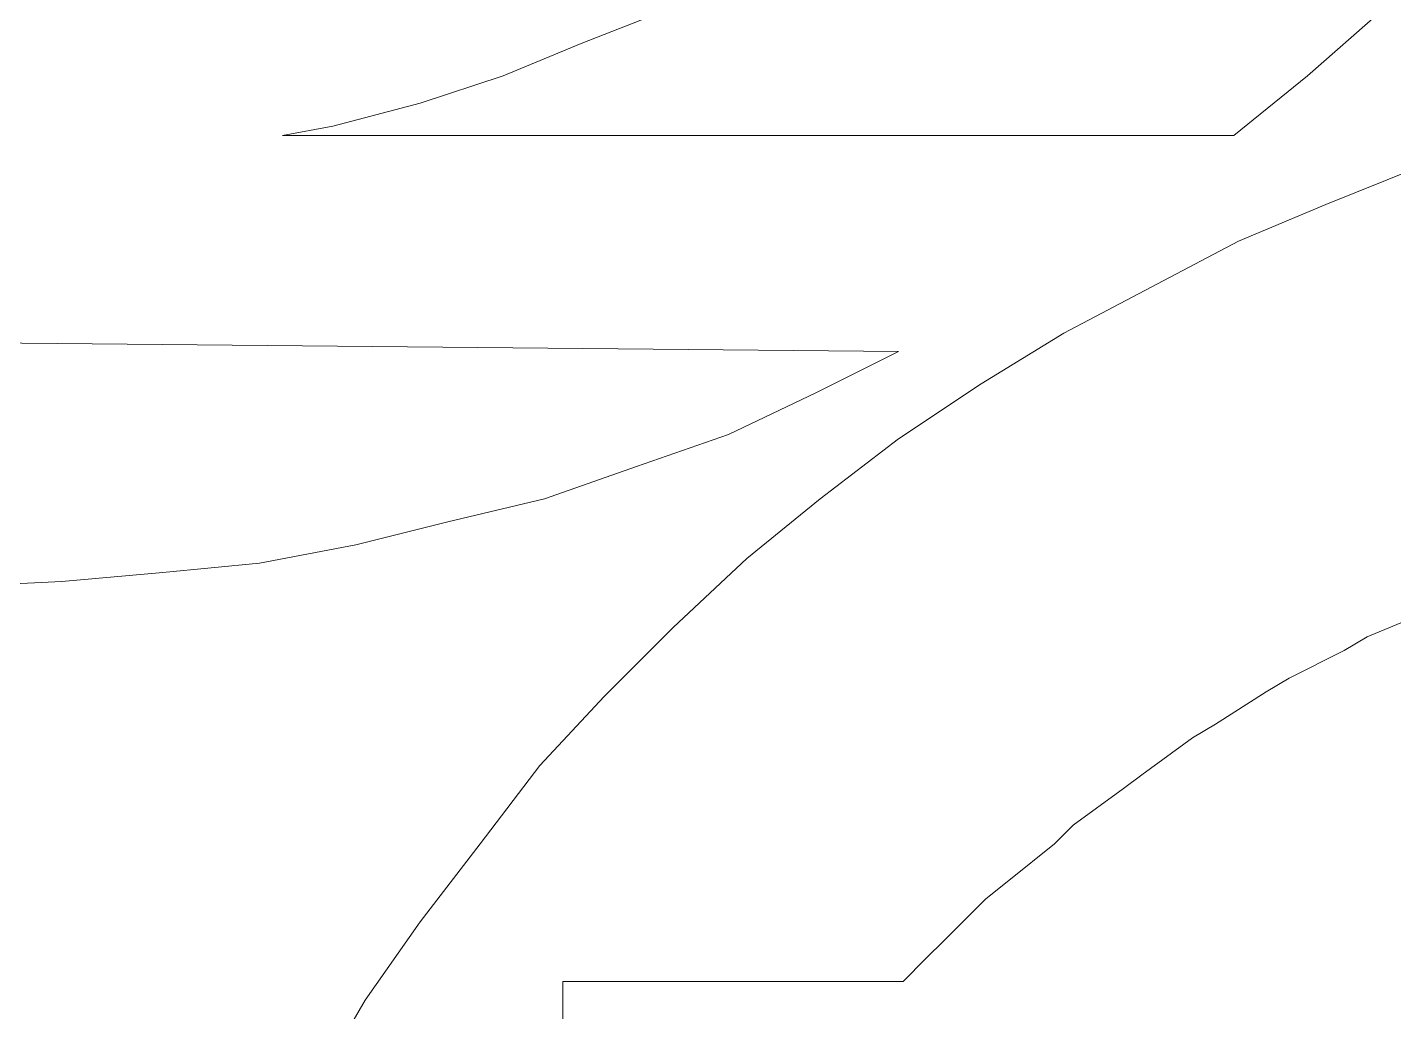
# Model space of a CAD drawing. Header units: centimetres. Extents: x -10.4 to 10.4, y -10.8 to 7.6.
# Drawn here: x 0.077 to 1.759, y -6.848 to -5.637 of the extents above; entities that cross this region are included whole.
import ezdxf
from ezdxf.lldxf.tags import DXFTag

# ---------------------------------------------------------------- set-up
doc = ezdxf.new("R2010")
doc.units = ezdxf.units.CM
doc.header["$MEASUREMENT"] = 0
doc.layers.add('layer 1', color=7, linetype='Continuous')
tags = doc.linetypes.add('New Line1251', pattern=[0.2, 0.1, -0.1]).pattern_tags.tags
tags[6:7] = [DXFTag(74, 4), DXFTag(75, 0), DXFTag(340, '0'), DXFTag(46, 1.0), DXFTag(50, 0.0), DXFTag(44, 0.0), DXFTag(45, 0.0)]
tags[4:5] = [DXFTag(74, 4), DXFTag(75, 0), DXFTag(340, '0'), DXFTag(46, 1.0), DXFTag(50, 0.0), DXFTag(44, 0.0), DXFTag(45, 0.0)]
tags = doc.linetypes.add('New Line1252', pattern=[0.2, 0.1, -0.1]).pattern_tags.tags
tags[6:7] = [DXFTag(74, 4), DXFTag(75, 0), DXFTag(340, '0'), DXFTag(46, 1.0), DXFTag(50, 0.0), DXFTag(44, 0.0), DXFTag(45, 0.0)]
tags[4:5] = [DXFTag(74, 4), DXFTag(75, 0), DXFTag(340, '0'), DXFTag(46, 1.0), DXFTag(50, 0.0), DXFTag(44, 0.0), DXFTag(45, 0.0)]
tags = doc.linetypes.add('New Line1253', pattern=[0.2, 0.1, -0.1]).pattern_tags.tags
tags[6:7] = [DXFTag(74, 4), DXFTag(75, 0), DXFTag(340, '0'), DXFTag(46, 1.0), DXFTag(50, 0.0), DXFTag(44, 0.0), DXFTag(45, 0.0)]
tags[4:5] = [DXFTag(74, 4), DXFTag(75, 0), DXFTag(340, '0'), DXFTag(46, 1.0), DXFTag(50, 0.0), DXFTag(44, 0.0), DXFTag(45, 0.0)]
tags = doc.linetypes.add('New Line1254', pattern=[0.2, 0.1, -0.1]).pattern_tags.tags
tags[6:7] = [DXFTag(74, 4), DXFTag(75, 0), DXFTag(340, '0'), DXFTag(46, 1.0), DXFTag(50, 0.0), DXFTag(44, 0.0), DXFTag(45, 0.0)]
tags[4:5] = [DXFTag(74, 4), DXFTag(75, 0), DXFTag(340, '0'), DXFTag(46, 1.0), DXFTag(50, 0.0), DXFTag(44, 0.0), DXFTag(45, 0.0)]
tags = doc.linetypes.add('New Line1255', pattern=[0.2, 0.1, -0.1]).pattern_tags.tags
tags[6:7] = [DXFTag(74, 4), DXFTag(75, 0), DXFTag(340, '0'), DXFTag(46, 1.0), DXFTag(50, 0.0), DXFTag(44, 0.0), DXFTag(45, 0.0)]
tags[4:5] = [DXFTag(74, 4), DXFTag(75, 0), DXFTag(340, '0'), DXFTag(46, 1.0), DXFTag(50, 0.0), DXFTag(44, 0.0), DXFTag(45, 0.0)]
tags = doc.linetypes.add('New Line1256', pattern=[0.2, 0.1, -0.1]).pattern_tags.tags
tags[6:7] = [DXFTag(74, 4), DXFTag(75, 0), DXFTag(340, '0'), DXFTag(46, 1.0), DXFTag(50, 0.0), DXFTag(44, 0.0), DXFTag(45, 0.0)]
tags[4:5] = [DXFTag(74, 4), DXFTag(75, 0), DXFTag(340, '0'), DXFTag(46, 1.0), DXFTag(50, 0.0), DXFTag(44, 0.0), DXFTag(45, 0.0)]
tags = doc.linetypes.add('New Line1257', pattern=[0.2, 0.1, -0.1]).pattern_tags.tags
tags[6:7] = [DXFTag(74, 4), DXFTag(75, 0), DXFTag(340, '0'), DXFTag(46, 1.0), DXFTag(50, 0.0), DXFTag(44, 0.0), DXFTag(45, 0.0)]
tags[4:5] = [DXFTag(74, 4), DXFTag(75, 0), DXFTag(340, '0'), DXFTag(46, 1.0), DXFTag(50, 0.0), DXFTag(44, 0.0), DXFTag(45, 0.0)]
tags = doc.linetypes.add('New Line1258', pattern=[0.2, 0.1, -0.1]).pattern_tags.tags
tags[6:7] = [DXFTag(74, 4), DXFTag(75, 0), DXFTag(340, '0'), DXFTag(46, 1.0), DXFTag(50, 0.0), DXFTag(44, 0.0), DXFTag(45, 0.0)]
tags[4:5] = [DXFTag(74, 4), DXFTag(75, 0), DXFTag(340, '0'), DXFTag(46, 1.0), DXFTag(50, 0.0), DXFTag(44, 0.0), DXFTag(45, 0.0)]
tags = doc.linetypes.add('New Line1259', pattern=[0.2, 0.1, -0.1]).pattern_tags.tags
tags[6:7] = [DXFTag(74, 4), DXFTag(75, 0), DXFTag(340, '0'), DXFTag(46, 1.0), DXFTag(50, 0.0), DXFTag(44, 0.0), DXFTag(45, 0.0)]
tags[4:5] = [DXFTag(74, 4), DXFTag(75, 0), DXFTag(340, '0'), DXFTag(46, 1.0), DXFTag(50, 0.0), DXFTag(44, 0.0), DXFTag(45, 0.0)]
tags = doc.linetypes.add('New Line1260', pattern=[0.2, 0.1, -0.1]).pattern_tags.tags
tags[6:7] = [DXFTag(74, 4), DXFTag(75, 0), DXFTag(340, '0'), DXFTag(46, 1.0), DXFTag(50, 0.0), DXFTag(44, 0.0), DXFTag(45, 0.0)]
tags[4:5] = [DXFTag(74, 4), DXFTag(75, 0), DXFTag(340, '0'), DXFTag(46, 1.0), DXFTag(50, 0.0), DXFTag(44, 0.0), DXFTag(45, 0.0)]
tags = doc.linetypes.add('New Line1261', pattern=[0.2, 0.1, -0.1]).pattern_tags.tags
tags[6:7] = [DXFTag(74, 4), DXFTag(75, 0), DXFTag(340, '0'), DXFTag(46, 1.0), DXFTag(50, 0.0), DXFTag(44, 0.0), DXFTag(45, 0.0)]
tags[4:5] = [DXFTag(74, 4), DXFTag(75, 0), DXFTag(340, '0'), DXFTag(46, 1.0), DXFTag(50, 0.0), DXFTag(44, 0.0), DXFTag(45, 0.0)]
tags = doc.linetypes.add('New Line1262', pattern=[0.2, 0.1, -0.1]).pattern_tags.tags
tags[6:7] = [DXFTag(74, 4), DXFTag(75, 0), DXFTag(340, '0'), DXFTag(46, 1.0), DXFTag(50, 0.0), DXFTag(44, 0.0), DXFTag(45, 0.0)]
tags[4:5] = [DXFTag(74, 4), DXFTag(75, 0), DXFTag(340, '0'), DXFTag(46, 1.0), DXFTag(50, 0.0), DXFTag(44, 0.0), DXFTag(45, 0.0)]
tags = doc.linetypes.add('New Line1263', pattern=[0.2, 0.1, -0.1]).pattern_tags.tags
tags[6:7] = [DXFTag(74, 4), DXFTag(75, 0), DXFTag(340, '0'), DXFTag(46, 1.0), DXFTag(50, 0.0), DXFTag(44, 0.0), DXFTag(45, 0.0)]
tags[4:5] = [DXFTag(74, 4), DXFTag(75, 0), DXFTag(340, '0'), DXFTag(46, 1.0), DXFTag(50, 0.0), DXFTag(44, 0.0), DXFTag(45, 0.0)]
tags = doc.linetypes.add('New Line1264', pattern=[0.2, 0.1, -0.1]).pattern_tags.tags
tags[6:7] = [DXFTag(74, 4), DXFTag(75, 0), DXFTag(340, '0'), DXFTag(46, 1.0), DXFTag(50, 0.0), DXFTag(44, 0.0), DXFTag(45, 0.0)]
tags[4:5] = [DXFTag(74, 4), DXFTag(75, 0), DXFTag(340, '0'), DXFTag(46, 1.0), DXFTag(50, 0.0), DXFTag(44, 0.0), DXFTag(45, 0.0)]
tags = doc.linetypes.add('New Line1265', pattern=[0.2, 0.1, -0.1]).pattern_tags.tags
tags[6:7] = [DXFTag(74, 4), DXFTag(75, 0), DXFTag(340, '0'), DXFTag(46, 1.0), DXFTag(50, 0.0), DXFTag(44, 0.0), DXFTag(45, 0.0)]
tags[4:5] = [DXFTag(74, 4), DXFTag(75, 0), DXFTag(340, '0'), DXFTag(46, 1.0), DXFTag(50, 0.0), DXFTag(44, 0.0), DXFTag(45, 0.0)]
tags = doc.linetypes.add('New Line1266', pattern=[0.2, 0.1, -0.1]).pattern_tags.tags
tags[6:7] = [DXFTag(74, 4), DXFTag(75, 0), DXFTag(340, '0'), DXFTag(46, 1.0), DXFTag(50, 0.0), DXFTag(44, 0.0), DXFTag(45, 0.0)]
tags[4:5] = [DXFTag(74, 4), DXFTag(75, 0), DXFTag(340, '0'), DXFTag(46, 1.0), DXFTag(50, 0.0), DXFTag(44, 0.0), DXFTag(45, 0.0)]
tags = doc.linetypes.add('New Line1267', pattern=[0.2, 0.1, -0.1]).pattern_tags.tags
tags[6:7] = [DXFTag(74, 4), DXFTag(75, 0), DXFTag(340, '0'), DXFTag(46, 1.0), DXFTag(50, 0.0), DXFTag(44, 0.0), DXFTag(45, 0.0)]
tags[4:5] = [DXFTag(74, 4), DXFTag(75, 0), DXFTag(340, '0'), DXFTag(46, 1.0), DXFTag(50, 0.0), DXFTag(44, 0.0), DXFTag(45, 0.0)]
tags = doc.linetypes.add('New Line1304', pattern=[0.2, 0.1, -0.1]).pattern_tags.tags
tags[6:7] = [DXFTag(74, 4), DXFTag(75, 0), DXFTag(340, '0'), DXFTag(46, 1.0), DXFTag(50, 0.0), DXFTag(44, 0.0), DXFTag(45, 0.0)]
tags[4:5] = [DXFTag(74, 4), DXFTag(75, 0), DXFTag(340, '0'), DXFTag(46, 1.0), DXFTag(50, 0.0), DXFTag(44, 0.0), DXFTag(45, 0.0)]
tags = doc.linetypes.add('New Line1305', pattern=[0.2, 0.1, -0.1]).pattern_tags.tags
tags[6:7] = [DXFTag(74, 4), DXFTag(75, 0), DXFTag(340, '0'), DXFTag(46, 1.0), DXFTag(50, 0.0), DXFTag(44, 0.0), DXFTag(45, 0.0)]
tags[4:5] = [DXFTag(74, 4), DXFTag(75, 0), DXFTag(340, '0'), DXFTag(46, 1.0), DXFTag(50, 0.0), DXFTag(44, 0.0), DXFTag(45, 0.0)]
tags = doc.linetypes.add('New Line1306', pattern=[0.2, 0.1, -0.1]).pattern_tags.tags
tags[6:7] = [DXFTag(74, 4), DXFTag(75, 0), DXFTag(340, '0'), DXFTag(46, 1.0), DXFTag(50, 0.0), DXFTag(44, 0.0), DXFTag(45, 0.0)]
tags[4:5] = [DXFTag(74, 4), DXFTag(75, 0), DXFTag(340, '0'), DXFTag(46, 1.0), DXFTag(50, 0.0), DXFTag(44, 0.0), DXFTag(45, 0.0)]
tags = doc.linetypes.add('New Line1307', pattern=[0.2, 0.1, -0.1]).pattern_tags.tags
tags[6:7] = [DXFTag(74, 4), DXFTag(75, 0), DXFTag(340, '0'), DXFTag(46, 1.0), DXFTag(50, 0.0), DXFTag(44, 0.0), DXFTag(45, 0.0)]
tags[4:5] = [DXFTag(74, 4), DXFTag(75, 0), DXFTag(340, '0'), DXFTag(46, 1.0), DXFTag(50, 0.0), DXFTag(44, 0.0), DXFTag(45, 0.0)]
tags = doc.linetypes.add('New Line1308', pattern=[0.2, 0.1, -0.1]).pattern_tags.tags
tags[6:7] = [DXFTag(74, 4), DXFTag(75, 0), DXFTag(340, '0'), DXFTag(46, 1.0), DXFTag(50, 0.0), DXFTag(44, 0.0), DXFTag(45, 0.0)]
tags[4:5] = [DXFTag(74, 4), DXFTag(75, 0), DXFTag(340, '0'), DXFTag(46, 1.0), DXFTag(50, 0.0), DXFTag(44, 0.0), DXFTag(45, 0.0)]
tags = doc.linetypes.add('New Line1309', pattern=[0.2, 0.1, -0.1]).pattern_tags.tags
tags[6:7] = [DXFTag(74, 4), DXFTag(75, 0), DXFTag(340, '0'), DXFTag(46, 1.0), DXFTag(50, 0.0), DXFTag(44, 0.0), DXFTag(45, 0.0)]
tags[4:5] = [DXFTag(74, 4), DXFTag(75, 0), DXFTag(340, '0'), DXFTag(46, 1.0), DXFTag(50, 0.0), DXFTag(44, 0.0), DXFTag(45, 0.0)]
tags = doc.linetypes.add('New Line1310', pattern=[0.2, 0.1, -0.1]).pattern_tags.tags
tags[6:7] = [DXFTag(74, 4), DXFTag(75, 0), DXFTag(340, '0'), DXFTag(46, 1.0), DXFTag(50, 0.0), DXFTag(44, 0.0), DXFTag(45, 0.0)]
tags[4:5] = [DXFTag(74, 4), DXFTag(75, 0), DXFTag(340, '0'), DXFTag(46, 1.0), DXFTag(50, 0.0), DXFTag(44, 0.0), DXFTag(45, 0.0)]
tags = doc.linetypes.add('New Line1311', pattern=[0.2, 0.1, -0.1]).pattern_tags.tags
tags[6:7] = [DXFTag(74, 4), DXFTag(75, 0), DXFTag(340, '0'), DXFTag(46, 1.0), DXFTag(50, 0.0), DXFTag(44, 0.0), DXFTag(45, 0.0)]
tags[4:5] = [DXFTag(74, 4), DXFTag(75, 0), DXFTag(340, '0'), DXFTag(46, 1.0), DXFTag(50, 0.0), DXFTag(44, 0.0), DXFTag(45, 0.0)]
tags = doc.linetypes.add('New Line1312', pattern=[0.2, 0.1, -0.1]).pattern_tags.tags
tags[6:7] = [DXFTag(74, 4), DXFTag(75, 0), DXFTag(340, '0'), DXFTag(46, 1.0), DXFTag(50, 0.0), DXFTag(44, 0.0), DXFTag(45, 0.0)]
tags[4:5] = [DXFTag(74, 4), DXFTag(75, 0), DXFTag(340, '0'), DXFTag(46, 1.0), DXFTag(50, 0.0), DXFTag(44, 0.0), DXFTag(45, 0.0)]
tags = doc.linetypes.add('New Line1313', pattern=[0.2, 0.1, -0.1]).pattern_tags.tags
tags[6:7] = [DXFTag(74, 4), DXFTag(75, 0), DXFTag(340, '0'), DXFTag(46, 1.0), DXFTag(50, 0.0), DXFTag(44, 0.0), DXFTag(45, 0.0)]
tags[4:5] = [DXFTag(74, 4), DXFTag(75, 0), DXFTag(340, '0'), DXFTag(46, 1.0), DXFTag(50, 0.0), DXFTag(44, 0.0), DXFTag(45, 0.0)]
tags = doc.linetypes.add('New Line1314', pattern=[0.2, 0.1, -0.1]).pattern_tags.tags
tags[6:7] = [DXFTag(74, 4), DXFTag(75, 0), DXFTag(340, '0'), DXFTag(46, 1.0), DXFTag(50, 0.0), DXFTag(44, 0.0), DXFTag(45, 0.0)]
tags[4:5] = [DXFTag(74, 4), DXFTag(75, 0), DXFTag(340, '0'), DXFTag(46, 1.0), DXFTag(50, 0.0), DXFTag(44, 0.0), DXFTag(45, 0.0)]
tags = doc.linetypes.add('New Line1315', pattern=[0.2, 0.1, -0.1]).pattern_tags.tags
tags[6:7] = [DXFTag(74, 4), DXFTag(75, 0), DXFTag(340, '0'), DXFTag(46, 1.0), DXFTag(50, 0.0), DXFTag(44, 0.0), DXFTag(45, 0.0)]
tags[4:5] = [DXFTag(74, 4), DXFTag(75, 0), DXFTag(340, '0'), DXFTag(46, 1.0), DXFTag(50, 0.0), DXFTag(44, 0.0), DXFTag(45, 0.0)]
tags = doc.linetypes.add('New Line1316', pattern=[0.2, 0.1, -0.1]).pattern_tags.tags
tags[6:7] = [DXFTag(74, 4), DXFTag(75, 0), DXFTag(340, '0'), DXFTag(46, 1.0), DXFTag(50, 0.0), DXFTag(44, 0.0), DXFTag(45, 0.0)]
tags[4:5] = [DXFTag(74, 4), DXFTag(75, 0), DXFTag(340, '0'), DXFTag(46, 1.0), DXFTag(50, 0.0), DXFTag(44, 0.0), DXFTag(45, 0.0)]
tags = doc.linetypes.add('New Line1317', pattern=[0.2, 0.1, -0.1]).pattern_tags.tags
tags[6:7] = [DXFTag(74, 4), DXFTag(75, 0), DXFTag(340, '0'), DXFTag(46, 1.0), DXFTag(50, 0.0), DXFTag(44, 0.0), DXFTag(45, 0.0)]
tags[4:5] = [DXFTag(74, 4), DXFTag(75, 0), DXFTag(340, '0'), DXFTag(46, 1.0), DXFTag(50, 0.0), DXFTag(44, 0.0), DXFTag(45, 0.0)]
tags = doc.linetypes.add('New Line1318', pattern=[0.2, 0.1, -0.1]).pattern_tags.tags
tags[6:7] = [DXFTag(74, 4), DXFTag(75, 0), DXFTag(340, '0'), DXFTag(46, 1.0), DXFTag(50, 0.0), DXFTag(44, 0.0), DXFTag(45, 0.0)]
tags[4:5] = [DXFTag(74, 4), DXFTag(75, 0), DXFTag(340, '0'), DXFTag(46, 1.0), DXFTag(50, 0.0), DXFTag(44, 0.0), DXFTag(45, 0.0)]
tags = doc.linetypes.add('New Line281', pattern=[0.2, 0.1, -0.1]).pattern_tags.tags
tags[6:7] = [DXFTag(74, 4), DXFTag(75, 0), DXFTag(340, '0'), DXFTag(46, 1.0), DXFTag(50, 0.0), DXFTag(44, 0.0), DXFTag(45, 0.0)]
tags[4:5] = [DXFTag(74, 4), DXFTag(75, 0), DXFTag(340, '0'), DXFTag(46, 1.0), DXFTag(50, 0.0), DXFTag(44, 0.0), DXFTag(45, 0.0)]
tags = doc.linetypes.add('New Line282', pattern=[0.2, 0.1, -0.1]).pattern_tags.tags
tags[6:7] = [DXFTag(74, 4), DXFTag(75, 0), DXFTag(340, '0'), DXFTag(46, 1.0), DXFTag(50, 0.0), DXFTag(44, 0.0), DXFTag(45, 0.0)]
tags[4:5] = [DXFTag(74, 4), DXFTag(75, 0), DXFTag(340, '0'), DXFTag(46, 1.0), DXFTag(50, 0.0), DXFTag(44, 0.0), DXFTag(45, 0.0)]
tags = doc.linetypes.add('New Line374', pattern=[0.2, 0.1, -0.1]).pattern_tags.tags
tags[6:7] = [DXFTag(74, 4), DXFTag(75, 0), DXFTag(340, '0'), DXFTag(46, 1.0), DXFTag(50, 0.0), DXFTag(44, 0.0), DXFTag(45, 0.0)]
tags[4:5] = [DXFTag(74, 4), DXFTag(75, 0), DXFTag(340, '0'), DXFTag(46, 1.0), DXFTag(50, 0.0), DXFTag(44, 0.0), DXFTag(45, 0.0)]
tags = doc.linetypes.add('New Line375', pattern=[0.2, 0.1, -0.1]).pattern_tags.tags
tags[6:7] = [DXFTag(74, 4), DXFTag(75, 0), DXFTag(340, '0'), DXFTag(46, 1.0), DXFTag(50, 0.0), DXFTag(44, 0.0), DXFTag(45, 0.0)]
tags[4:5] = [DXFTag(74, 4), DXFTag(75, 0), DXFTag(340, '0'), DXFTag(46, 1.0), DXFTag(50, 0.0), DXFTag(44, 0.0), DXFTag(45, 0.0)]
tags = doc.linetypes.add('New Line376', pattern=[0.2, 0.1, -0.1]).pattern_tags.tags
tags[6:7] = [DXFTag(74, 4), DXFTag(75, 0), DXFTag(340, '0'), DXFTag(46, 1.0), DXFTag(50, 0.0), DXFTag(44, 0.0), DXFTag(45, 0.0)]
tags[4:5] = [DXFTag(74, 4), DXFTag(75, 0), DXFTag(340, '0'), DXFTag(46, 1.0), DXFTag(50, 0.0), DXFTag(44, 0.0), DXFTag(45, 0.0)]
tags = doc.linetypes.add('New Line377', pattern=[0.2, 0.1, -0.1]).pattern_tags.tags
tags[6:7] = [DXFTag(74, 4), DXFTag(75, 0), DXFTag(340, '0'), DXFTag(46, 1.0), DXFTag(50, 0.0), DXFTag(44, 0.0), DXFTag(45, 0.0)]
tags[4:5] = [DXFTag(74, 4), DXFTag(75, 0), DXFTag(340, '0'), DXFTag(46, 1.0), DXFTag(50, 0.0), DXFTag(44, 0.0), DXFTag(45, 0.0)]
tags = doc.linetypes.add('New Line378', pattern=[0.2, 0.1, -0.1]).pattern_tags.tags
tags[6:7] = [DXFTag(74, 4), DXFTag(75, 0), DXFTag(340, '0'), DXFTag(46, 1.0), DXFTag(50, 0.0), DXFTag(44, 0.0), DXFTag(45, 0.0)]
tags[4:5] = [DXFTag(74, 4), DXFTag(75, 0), DXFTag(340, '0'), DXFTag(46, 1.0), DXFTag(50, 0.0), DXFTag(44, 0.0), DXFTag(45, 0.0)]
tags = doc.linetypes.add('New Line379', pattern=[0.2, 0.1, -0.1]).pattern_tags.tags
tags[6:7] = [DXFTag(74, 4), DXFTag(75, 0), DXFTag(340, '0'), DXFTag(46, 1.0), DXFTag(50, 0.0), DXFTag(44, 0.0), DXFTag(45, 0.0)]
tags[4:5] = [DXFTag(74, 4), DXFTag(75, 0), DXFTag(340, '0'), DXFTag(46, 1.0), DXFTag(50, 0.0), DXFTag(44, 0.0), DXFTag(45, 0.0)]
tags = doc.linetypes.add('New Line398', pattern=[0.2, 0.1, -0.1]).pattern_tags.tags
tags[6:7] = [DXFTag(74, 4), DXFTag(75, 0), DXFTag(340, '0'), DXFTag(46, 1.0), DXFTag(50, 0.0), DXFTag(44, 0.0), DXFTag(45, 0.0)]
tags[4:5] = [DXFTag(74, 4), DXFTag(75, 0), DXFTag(340, '0'), DXFTag(46, 1.0), DXFTag(50, 0.0), DXFTag(44, 0.0), DXFTag(45, 0.0)]
tags = doc.linetypes.add('New Line399', pattern=[0.2, 0.1, -0.1]).pattern_tags.tags
tags[6:7] = [DXFTag(74, 4), DXFTag(75, 0), DXFTag(340, '0'), DXFTag(46, 1.0), DXFTag(50, 0.0), DXFTag(44, 0.0), DXFTag(45, 0.0)]
tags[4:5] = [DXFTag(74, 4), DXFTag(75, 0), DXFTag(340, '0'), DXFTag(46, 1.0), DXFTag(50, 0.0), DXFTag(44, 0.0), DXFTag(45, 0.0)]
tags = doc.linetypes.add('New Line400', pattern=[0.2, 0.1, -0.1]).pattern_tags.tags
tags[6:7] = [DXFTag(74, 4), DXFTag(75, 0), DXFTag(340, '0'), DXFTag(46, 1.0), DXFTag(50, 0.0), DXFTag(44, 0.0), DXFTag(45, 0.0)]
tags[4:5] = [DXFTag(74, 4), DXFTag(75, 0), DXFTag(340, '0'), DXFTag(46, 1.0), DXFTag(50, 0.0), DXFTag(44, 0.0), DXFTag(45, 0.0)]
tags = doc.linetypes.add('New Line401', pattern=[0.2, 0.1, -0.1]).pattern_tags.tags
tags[6:7] = [DXFTag(74, 4), DXFTag(75, 0), DXFTag(340, '0'), DXFTag(46, 1.0), DXFTag(50, 0.0), DXFTag(44, 0.0), DXFTag(45, 0.0)]
tags[4:5] = [DXFTag(74, 4), DXFTag(75, 0), DXFTag(340, '0'), DXFTag(46, 1.0), DXFTag(50, 0.0), DXFTag(44, 0.0), DXFTag(45, 0.0)]
tags = doc.linetypes.add('New Line402', pattern=[0.2, 0.1, -0.1]).pattern_tags.tags
tags[6:7] = [DXFTag(74, 4), DXFTag(75, 0), DXFTag(340, '0'), DXFTag(46, 1.0), DXFTag(50, 0.0), DXFTag(44, 0.0), DXFTag(45, 0.0)]
tags[4:5] = [DXFTag(74, 4), DXFTag(75, 0), DXFTag(340, '0'), DXFTag(46, 1.0), DXFTag(50, 0.0), DXFTag(44, 0.0), DXFTag(45, 0.0)]
tags = doc.linetypes.add('New Line403', pattern=[0.2, 0.1, -0.1]).pattern_tags.tags
tags[6:7] = [DXFTag(74, 4), DXFTag(75, 0), DXFTag(340, '0'), DXFTag(46, 1.0), DXFTag(50, 0.0), DXFTag(44, 0.0), DXFTag(45, 0.0)]
tags[4:5] = [DXFTag(74, 4), DXFTag(75, 0), DXFTag(340, '0'), DXFTag(46, 1.0), DXFTag(50, 0.0), DXFTag(44, 0.0), DXFTag(45, 0.0)]
tags = doc.linetypes.add('New Line404', pattern=[0.2, 0.1, -0.1]).pattern_tags.tags
tags[6:7] = [DXFTag(74, 4), DXFTag(75, 0), DXFTag(340, '0'), DXFTag(46, 1.0), DXFTag(50, 0.0), DXFTag(44, 0.0), DXFTag(45, 0.0)]
tags[4:5] = [DXFTag(74, 4), DXFTag(75, 0), DXFTag(340, '0'), DXFTag(46, 1.0), DXFTag(50, 0.0), DXFTag(44, 0.0), DXFTag(45, 0.0)]
tags = doc.linetypes.add('New Line405', pattern=[0.2, 0.1, -0.1]).pattern_tags.tags
tags[6:7] = [DXFTag(74, 4), DXFTag(75, 0), DXFTag(340, '0'), DXFTag(46, 1.0), DXFTag(50, 0.0), DXFTag(44, 0.0), DXFTag(45, 0.0)]
tags[4:5] = [DXFTag(74, 4), DXFTag(75, 0), DXFTag(340, '0'), DXFTag(46, 1.0), DXFTag(50, 0.0), DXFTag(44, 0.0), DXFTag(45, 0.0)]
tags = doc.linetypes.add('New Line406', pattern=[0.2, 0.1, -0.1]).pattern_tags.tags
tags[6:7] = [DXFTag(74, 4), DXFTag(75, 0), DXFTag(340, '0'), DXFTag(46, 1.0), DXFTag(50, 0.0), DXFTag(44, 0.0), DXFTag(45, 0.0)]
tags[4:5] = [DXFTag(74, 4), DXFTag(75, 0), DXFTag(340, '0'), DXFTag(46, 1.0), DXFTag(50, 0.0), DXFTag(44, 0.0), DXFTag(45, 0.0)]
tags = doc.linetypes.add('New Line407', pattern=[0.2, 0.1, -0.1]).pattern_tags.tags
tags[6:7] = [DXFTag(74, 4), DXFTag(75, 0), DXFTag(340, '0'), DXFTag(46, 1.0), DXFTag(50, 0.0), DXFTag(44, 0.0), DXFTag(45, 0.0)]
tags[4:5] = [DXFTag(74, 4), DXFTag(75, 0), DXFTag(340, '0'), DXFTag(46, 1.0), DXFTag(50, 0.0), DXFTag(44, 0.0), DXFTag(45, 0.0)]
tags = doc.linetypes.add('New Line408', pattern=[0.2, 0.1, -0.1]).pattern_tags.tags
tags[6:7] = [DXFTag(74, 4), DXFTag(75, 0), DXFTag(340, '0'), DXFTag(46, 1.0), DXFTag(50, 0.0), DXFTag(44, 0.0), DXFTag(45, 0.0)]
tags[4:5] = [DXFTag(74, 4), DXFTag(75, 0), DXFTag(340, '0'), DXFTag(46, 1.0), DXFTag(50, 0.0), DXFTag(44, 0.0), DXFTag(45, 0.0)]

msp = doc.modelspace()

# ---------------------------------------------------------------- linework, layer by layer
at = {"layer": 'layer 1', "color": 5, "linetype": 'New Line374', "lineweight": 9}
msp.add_open_spline([(0.86083, -5.61743), (0.86083, -5.61743), (0.75904, -5.65711), (0.75904, -5.65711)], degree=3, dxfattribs=at)
at = {"layer": 'layer 1', "color": 5, "linetype": 'New Line282', "lineweight": 9}
msp.add_open_spline([(1.65304, -5.69678), (1.65304, -5.69678), (1.7436, -5.61743), (1.7436, -5.61743)], degree=3, dxfattribs=at)
at = {"layer": 'layer 1', "color": 5, "linetype": 'New Line375', "lineweight": 9}
msp.add_open_spline([(0.75904, -5.65711), (0.75904, -5.65711), (0.66294, -5.69678), (0.66294, -5.69678)], degree=3, dxfattribs=at)
at = {"layer": 'layer 1', "color": 5, "linetype": 'New Line376', "lineweight": 9}
msp.add_open_spline([(0.66294, -5.69678), (0.66294, -5.69678), (0.561, -5.73061), (0.561, -5.73061)], degree=3, dxfattribs=at)
at = {"layer": 'layer 1', "color": 5, "linetype": 'New Line281', "lineweight": 9}
msp.add_open_spline([(1.56247, -5.77028), (1.56247, -5.77028), (1.65304, -5.69678), (1.65304, -5.69678)], degree=3, dxfattribs=at)
at = {"layer": 'layer 1', "color": 5, "linetype": 'New Line377', "lineweight": 9}
msp.add_open_spline([(0.561, -5.73061), (0.561, -5.73061), (0.45351, -5.7589), (0.45351, -5.7589)], degree=3, dxfattribs=at)
at = {"layer": 'layer 1', "color": 5, "linetype": 'New Line378', "lineweight": 9}
msp.add_open_spline([(0.45351, -5.7589), (0.45351, -5.7589), (0.39123, -5.77028), (0.39123, -5.77028)], degree=3, dxfattribs=at)
at = {"layer": 'layer 1', "color": 5, "linetype": 'New Line379', "lineweight": 9}
msp.add_open_spline([(0.39123, -5.77028), (0.39123, -5.77028), (1.56247, -5.77028), (1.56247, -5.77028)], degree=3, dxfattribs=at)
at = {"layer": 'layer 1', "color": 5, "linetype": 'New Line1304', "lineweight": 9}
msp.add_open_spline([(1.78882, -5.8098), (1.78882, -5.8098), (1.67564, -5.85515), (1.67564, -5.85515)], degree=3, dxfattribs=at)
at = {"layer": 'layer 1', "color": 5, "linetype": 'New Line1305', "lineweight": 9}
msp.add_open_spline([(1.67564, -5.85515), (1.67564, -5.85515), (1.56816, -5.90037), (1.56816, -5.90037)], degree=3, dxfattribs=at)
at = {"layer": 'layer 1', "color": 5, "linetype": 'New Line1306', "lineweight": 9}
msp.add_open_spline([(1.56816, -5.90037), (1.56816, -5.90037), (1.46067, -5.95695), (1.46067, -5.95695)], degree=3, dxfattribs=at)
at = {"layer": 'layer 1', "color": 5, "linetype": 'New Line1307', "lineweight": 9}
msp.add_open_spline([(1.46067, -5.95695), (1.46067, -5.95695), (1.35319, -6.01354), (1.35319, -6.01354)], degree=3, dxfattribs=at)
at = {"layer": 'layer 1', "color": 5, "linetype": 'New Line1308', "lineweight": 9}
msp.add_open_spline([(1.35319, -6.01354), (1.35319, -6.01354), (1.25125, -6.07581), (1.25125, -6.07581)], degree=3, dxfattribs=at)
at = {"layer": 'layer 1', "color": 5, "linetype": 'New Line408', "lineweight": 9}
msp.add_open_spline([(1.14946, -6.03615), (1.14946, -6.03615), (-0.01609, -6.02491), (-0.01609, -6.02491)], degree=3, dxfattribs=at)
at = {"layer": 'layer 1', "color": 5, "linetype": 'New Line407', "lineweight": 9}
msp.add_open_spline([(1.04766, -6.08704), (1.04766, -6.08704), (1.14946, -6.03615), (1.14946, -6.03615)], degree=3, dxfattribs=at)
at = {"layer": 'layer 1', "color": 5, "linetype": 'New Line406', "lineweight": 9}
msp.add_open_spline([(0.94018, -6.13809), (0.94018, -6.13809), (1.04766, -6.08704), (1.04766, -6.08704)], degree=3, dxfattribs=at)
at = {"layer": 'layer 1', "color": 5, "linetype": 'New Line1309', "lineweight": 9}
msp.add_open_spline([(1.25125, -6.07581), (1.25125, -6.07581), (1.14946, -6.14362), (1.14946, -6.14362)], degree=3, dxfattribs=at)
at = {"layer": 'layer 1', "color": 5, "linetype": 'New Line405', "lineweight": 9}
msp.add_open_spline([(0.827, -6.17761), (0.827, -6.17761), (0.94018, -6.13809), (0.94018, -6.13809)], degree=3, dxfattribs=at)
at = {"layer": 'layer 1', "color": 5, "linetype": 'New Line1310', "lineweight": 9}
msp.add_open_spline([(1.14946, -6.14362), (1.14946, -6.14362), (1.05335, -6.21727), (1.05335, -6.21727)], degree=3, dxfattribs=at)
at = {"layer": 'layer 1', "color": 5, "linetype": 'New Line404', "lineweight": 9}
msp.add_open_spline([(0.71384, -6.21727), (0.71384, -6.21727), (0.827, -6.17761), (0.827, -6.17761)], degree=3, dxfattribs=at)
at = {"layer": 'layer 1', "color": 5, "linetype": 'New Line403', "lineweight": 9}
msp.add_open_spline([(0.59497, -6.24557), (0.59497, -6.24557), (0.71384, -6.21727), (0.71384, -6.21727)], degree=3, dxfattribs=at)
at = {"layer": 'layer 1', "color": 5, "linetype": 'New Line1311', "lineweight": 9}
msp.add_open_spline([(1.05335, -6.21727), (1.05335, -6.21727), (0.96278, -6.29078), (0.96278, -6.29078)], degree=3, dxfattribs=at)
at = {"layer": 'layer 1', "color": 5, "linetype": 'New Line402', "lineweight": 9}
msp.add_open_spline([(0.4818, -6.27387), (0.4818, -6.27387), (0.59497, -6.24557), (0.59497, -6.24557)], degree=3, dxfattribs=at)
at = {"layer": 'layer 1', "color": 5, "linetype": 'New Line401', "lineweight": 9}
msp.add_open_spline([(0.36294, -6.29646), (0.36294, -6.29646), (0.4818, -6.27387), (0.4818, -6.27387)], degree=3, dxfattribs=at)
at = {"layer": 'layer 1', "color": 5, "linetype": 'New Line400', "lineweight": 9}
msp.add_open_spline([(0.24423, -6.30784), (0.24423, -6.30784), (0.36294, -6.29646), (0.36294, -6.29646)], degree=3, dxfattribs=at)
at = {"layer": 'layer 1', "color": 5, "linetype": 'New Line1312', "lineweight": 9}
msp.add_open_spline([(0.96278, -6.29078), (0.96278, -6.29078), (0.87221, -6.37566), (0.87221, -6.37566)], degree=3, dxfattribs=at)
at = {"layer": 'layer 1', "color": 5, "linetype": 'New Line398', "lineweight": 9}
msp.add_open_spline([(0.00097, -6.32476), (0.00097, -6.32476), (0.11968, -6.31907), (0.11968, -6.31907)], degree=3, dxfattribs=at)
at = {"layer": 'layer 1', "color": 5, "linetype": 'New Line399', "lineweight": 9}
msp.add_open_spline([(0.11968, -6.31907), (0.11968, -6.31907), (0.24423, -6.30784), (0.24423, -6.30784)], degree=3, dxfattribs=at)
at = {"layer": 'layer 1', "color": 5, "linetype": 'New Line1267', "lineweight": 9}
msp.add_open_spline([(1.72654, -6.38703), (1.72654, -6.38703), (1.79451, -6.35874), (1.79451, -6.35874)], degree=3, dxfattribs=at)
at = {"layer": 'layer 1', "color": 5, "linetype": 'New Line1313', "lineweight": 9}
msp.add_open_spline([(0.87221, -6.37566), (0.87221, -6.37566), (0.78734, -6.46054), (0.78734, -6.46054)], degree=3, dxfattribs=at)
at = {"layer": 'layer 1', "color": 5, "linetype": 'New Line1266', "lineweight": 9}
msp.add_open_spline([(1.69825, -6.40395), (1.69825, -6.40395), (1.72654, -6.38703), (1.72654, -6.38703)], degree=3, dxfattribs=at)
at = {"layer": 'layer 1', "color": 5, "linetype": 'New Line1265', "lineweight": 9}
msp.add_open_spline([(1.63043, -6.43793), (1.63043, -6.43793), (1.69825, -6.40395), (1.69825, -6.40395)], degree=3, dxfattribs=at)
at = {"layer": 'layer 1', "color": 5, "linetype": 'New Line1264', "lineweight": 9}
msp.add_open_spline([(1.60214, -6.45485), (1.60214, -6.45485), (1.63043, -6.43793), (1.63043, -6.43793)], degree=3, dxfattribs=at)
at = {"layer": 'layer 1', "color": 5, "linetype": 'New Line1263', "lineweight": 9}
msp.add_open_spline([(1.53987, -6.49451), (1.53987, -6.49451), (1.60214, -6.45485), (1.60214, -6.45485)], degree=3, dxfattribs=at)
at = {"layer": 'layer 1', "color": 5, "linetype": 'New Line1314', "lineweight": 9}
msp.add_open_spline([(0.78734, -6.46054), (0.78734, -6.46054), (0.70815, -6.54542), (0.70815, -6.54542)], degree=3, dxfattribs=at)
at = {"layer": 'layer 1', "color": 5, "linetype": 'New Line1262', "lineweight": 9}
msp.add_open_spline([(1.51157, -6.51143), (1.51157, -6.51143), (1.53987, -6.49451), (1.53987, -6.49451)], degree=3, dxfattribs=at)
at = {"layer": 'layer 1', "color": 5, "linetype": 'New Line1261', "lineweight": 9}
msp.add_open_spline([(1.4493, -6.55679), (1.4493, -6.55679), (1.51157, -6.51143), (1.51157, -6.51143)], degree=3, dxfattribs=at)
at = {"layer": 'layer 1', "color": 5, "linetype": 'New Line1315', "lineweight": 9}
msp.add_open_spline([(0.70815, -6.54542), (0.70815, -6.54542), (0.63464, -6.64152), (0.63464, -6.64152)], degree=3, dxfattribs=at)
at = {"layer": 'layer 1', "color": 5, "linetype": 'New Line1260', "lineweight": 9}
msp.add_open_spline([(1.4267, -6.5737), (1.4267, -6.5737), (1.4493, -6.55679), (1.4493, -6.55679)], degree=3, dxfattribs=at)
at = {"layer": 'layer 1', "color": 5, "linetype": 'New Line1259', "lineweight": 9}
msp.add_open_spline([(1.36442, -6.61891), (1.36442, -6.61891), (1.4267, -6.5737), (1.4267, -6.5737)], degree=3, dxfattribs=at)
at = {"layer": 'layer 1', "color": 5, "linetype": 'New Line1258', "lineweight": 9}
msp.add_open_spline([(1.34182, -6.64152), (1.34182, -6.64152), (1.36442, -6.61891), (1.36442, -6.61891)], degree=3, dxfattribs=at)
at = {"layer": 'layer 1', "color": 5, "linetype": 'New Line1316', "lineweight": 9}
msp.add_open_spline([(0.63464, -6.64152), (0.63464, -6.64152), (0.561, -6.73778), (0.561, -6.73778)], degree=3, dxfattribs=at)
at = {"layer": 'layer 1', "color": 5, "linetype": 'New Line1257', "lineweight": 9}
msp.add_open_spline([(1.28523, -6.68688), (1.28523, -6.68688), (1.34182, -6.64152), (1.34182, -6.64152)], degree=3, dxfattribs=at)
at = {"layer": 'layer 1', "color": 5, "linetype": 'New Line1256', "lineweight": 9}
msp.add_open_spline([(1.25694, -6.70948), (1.25694, -6.70948), (1.28523, -6.68688), (1.28523, -6.68688)], degree=3, dxfattribs=at)
at = {"layer": 'layer 1', "color": 5, "linetype": 'New Line1255', "lineweight": 9}
msp.add_open_spline([(1.20604, -6.76038), (1.20604, -6.76038), (1.25694, -6.70948), (1.25694, -6.70948)], degree=3, dxfattribs=at)
at = {"layer": 'layer 1', "color": 5, "linetype": 'New Line1317', "lineweight": 9}
msp.add_open_spline([(0.561, -6.73778), (0.561, -6.73778), (0.49318, -6.83403), (0.49318, -6.83403)], degree=3, dxfattribs=at)
at = {"layer": 'layer 1', "color": 5, "linetype": 'New Line1254', "lineweight": 9}
msp.add_open_spline([(1.18343, -6.78298), (1.18343, -6.78298), (1.20604, -6.76038), (1.20604, -6.76038)], degree=3, dxfattribs=at)
at = {"layer": 'layer 1', "color": 5, "linetype": 'New Line1253', "lineweight": 9}
msp.add_open_spline([(1.15515, -6.81128), (1.15515, -6.81128), (1.18343, -6.78298), (1.18343, -6.78298)], degree=3, dxfattribs=at)
at = {"layer": 'layer 1', "color": 5, "linetype": 'New Line1251', "lineweight": 9}
msp.add_open_spline([(0.73643, -7.06591), (0.73643, -7.06591), (0.73643, -6.81128), (0.73643, -6.81128)], degree=3, dxfattribs=at)
at = {"layer": 'layer 1', "color": 5, "linetype": 'New Line1252', "lineweight": 9}
msp.add_open_spline([(0.73643, -6.81128), (0.73643, -6.81128), (1.15515, -6.81128), (1.15515, -6.81128)], degree=3, dxfattribs=at)
at = {"layer": 'layer 1', "color": 5, "linetype": 'New Line1318', "lineweight": 9}
msp.add_open_spline([(0.49318, -6.83403), (0.49318, -6.83403), (0.43091, -6.94151), (0.43091, -6.94151)], degree=3, dxfattribs=at)

doc.saveas('drawing.dxf')
